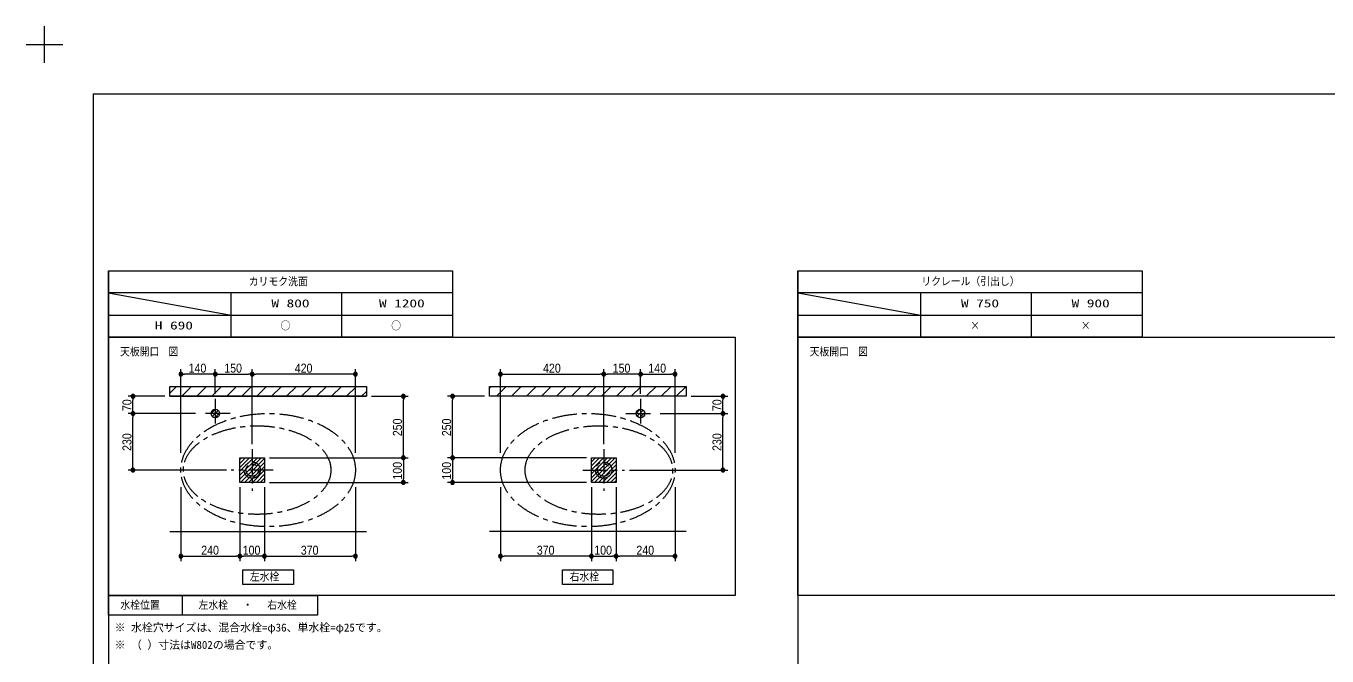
# Model space of a CAD drawing. Units: millimetres, scale not verified. Extents: x -6062 to 6062, y -3045 to 3045.
# Drawn here: x -6062 to -771, y 484 to 3045 of the extents above; entities that cross this region are included whole.
import ezdxf
from ezdxf.enums import TextEntityAlignment as Align

# ---------------------------------------------------------------- set-up
doc = ezdxf.new("R2010")
doc.units = ezdxf.units.MM
doc.header["$LTSCALE"] = 20
doc.linetypes.add('CHAIN1', pattern=[8, 5, -1, 1, -1])
for name, color, linetype, lineweight in [('0-0_1図面枠', 7, 'Continuous', 9), ('0-1_2寸法-1', 7, 'Continuous', 9), ('0-2_0', 7, 'Continuous', 9), ('0-7_3一般', 7, 'Continuous', 9)]:
    doc.layers.add(name, color=color, linetype=linetype, lineweight=lineweight)
doc.styles.add('ＭＳ ゴシック', font='')
doc.styles.add('ＭＳ Ｐゴシック', font='')
doc.styles.get('ＭＳ ゴシック').set_extended_font_data('MS Gothic')
doc.styles.get('ＭＳ Ｐゴシック').set_extended_font_data('MS PGothic')

# ---------------------------------------------------------------- blocks, each defined once
blk = doc.blocks.new('グループ')
at = {"layer": '0-0_1図面枠'}
for p, q in [((-84000, 57900), (-84000, 60900)), ((-85500, 59400), (-82500, 59400))]:
    blk.add_line(p, q, dxfattribs=at)
blk = doc.blocks.new('グループ-2')
at = {"layer": '0-0_1図面枠'}
blk.add_lwpolyline([(-80000, 55400), (80000, 55400), (80000, -55400), (-80000, -55400)], close=True, dxfattribs=at)
blk = doc.blocks.new('図面枠')
at = {"layer": '0-0_1図面枠'}
for name in ['グループ', 'グループ-2']:
    blk.add_blockref(name, (0, 0), dxfattribs=at)
blk = doc.blocks.new('_Dot')
at = {"layer": '0-2_0'}
for p, q in [((-10, 0), (-20, 0)), ((9.78, 2), (-9.78, 2)), ((7.99, 6), (-7.99, 6)), ((9.16, -3.98), (-9.16, -3.98)), ((6, -7.98), (-6, -7.98))]:
    blk.add_line(p, q, dxfattribs=at)
for points in [[(10, 0), (9.92, 1.25), (9.69, 2.49), (9.3, 3.68), (8.76, 4.82), (8.09, 5.88), (7.29, 6.85), (6.37, 7.71), (5.36, 8.44), (4.26, 9.05), (3.09, 9.51), (1.87, 9.82), (0.63, 9.98), (-0.63, 9.98), (-1.87, 9.82), (-3.09, 9.51), (-4.26, 9.05), (-5.36, 8.44), (-6.37, 7.71), (-7.29, 6.85), (-8.09, 5.88), (-8.76, 4.82), (-9.3, 3.68), (-9.69, 2.49), (-9.92, 1.25), (-10, 0), (0, 0)], [(-10, 0), (-9.92, -1.25), (-9.69, -2.49), (-9.3, -3.68), (-8.76, -4.82), (-8.09, -5.88), (-7.29, -6.85), (-6.37, -7.71), (-5.36, -8.44), (-4.26, -9.05), (-3.09, -9.51), (-1.87, -9.82), (-0.63, -9.98), (0.63, -9.98), (1.87, -9.82), (3.09, -9.51), (4.26, -9.05), (5.36, -8.44), (6.37, -7.71), (7.29, -6.85), (8.09, -5.88), (8.76, -4.82), (9.3, -3.68), (9.69, -2.49), (9.92, -1.25), (10, 0), (0, 0)]]:
    blk.add_lwpolyline(points, close=True, dxfattribs=at)
blk = doc.blocks.new('グループ-10')
at = {"layer": '0-0_1図面枠'}
for p, q in [((-78800, 41000), (-78800, -48600)), ((-22700, 41000), (-22700, -48600)), ((-50800, 39200), (-78800, 39200)), ((-78800, 39200), (-68800, 37400)), ((-68800, 35600), (-68800, 39200)), ((-59800, 35600), (-59800, 39200)), ((5300, 39200), (-22700, 39200)), ((-22700, 39200), (-12700, 37400)), ((-12700, 35600), (-12700, 39200)), ((-3700, 35600), (-3700, 39200)), ((-78800, 37400), (-50800, 37400)), ((-22700, 37400), (5300, 37400)), ((-72800, 14600), (-72800, 13000))]:
    blk.add_line(p, q, dxfattribs=at)
for points in [[(-78800, 41000), (-50800, 41000), (-50800, 35600), (-78800, 35600)], [(-22700, 41000), (5300, 41000), (5300, 35600), (-22700, 35600)], [(-78800, 35600), (-27800, 35600), (-27800, 14600), (-78800, 14600)], [(-22700, 35600), (27300, 35600), (27300, 14600), (-22700, 14600)], [(-78800, 14600), (-61800, 14600), (-61800, 13000), (-78800, 13000)]]:
    blk.add_lwpolyline(points, close=True, dxfattribs=at)

msp = doc.modelspace()

# ---------------------------------------------------------------- linework, layer by layer
at = {"layer": '0-0_1図面枠'}
for points in [[(-5180, 835), (-4975, 835), (-4975, 775), (-5180, 775)], [(-3880, 835), (-3675, 835), (-3675, 775), (-3880, 775)]]:
    msp.add_lwpolyline(points, close=True, dxfattribs=at)
at = {"layer": '0-1_2寸法-1'}
for p, q in [((-5432.5, 1310), (-5432.5, 1650)), ((-5292.5, 1550), (-5292.5, 1650)), ((-5292.5, 1550), (-5292.5, 1650)), ((-5142.5, 1345), (-5142.5, 1650)), ((-5142.5, 1345), (-5142.5, 1650)), ((-4722.5, 1310), (-4722.5, 1650)), ((-4132.5, 1310), (-4132.5, 1650)), ((-3712.5, 1345), (-3712.5, 1650)), ((-3712.5, 1345), (-3712.5, 1650)), ((-3562.5, 1550), (-3562.5, 1650)), ((-3562.5, 1550), (-3562.5, 1650)), ((-3422.5, 1310), (-3422.5, 1650)), ((-5307.51, 1630), (-5417.49, 1630)), ((-5277.49, 1630), (-5157.51, 1630)), ((-4737.51, 1630), (-5127.49, 1630)), ((-4117.49, 1630), (-3727.51, 1630)), ((-3577.51, 1630), (-3697.49, 1630)), ((-3547.49, 1630), (-3437.51, 1630)), ((-5497.5, 1540), (-5647.5, 1540)), ((-4657.5, 1540), (-4507.5, 1540)), ((-4197.5, 1540), (-4347.5, 1540)), ((-3357.5, 1540), (-3207.5, 1540)), ((-5627.5, 1485.01), (-5627.5, 1524.99)), ((-4527.5, 1305.01), (-4527.5, 1524.99)), ((-4327.5, 1305.01), (-4327.5, 1524.99)), ((-3227.5, 1485.01), (-3227.5, 1524.99)), ((-5372.5, 1470), (-5647.5, 1470)), ((-5372.5, 1470), (-5647.5, 1470)), ((-5627.5, 1255.01), (-5627.5, 1454.99)), ((-3482.5, 1470), (-3207.5, 1470)), ((-3482.5, 1470), (-3207.5, 1470)), ((-3227.5, 1255.01), (-3227.5, 1454.99)), ((-5072.5, 1290), (-4507.5, 1290)), ((-5072.5, 1290), (-4507.5, 1290)), ((-4527.5, 1274.99), (-4527.5, 1205.01)), ((-3782.5, 1290), (-4347.5, 1290)), ((-3782.5, 1290), (-4347.5, 1290)), ((-4327.5, 1274.99), (-4327.5, 1205.01)), ((-5247.5, 1240), (-5647.5, 1240)), ((-3607.5, 1240), (-3207.5, 1240)), ((-5432.5, 1170), (-5432.5, 870)), ((-5192.5, 1170), (-5192.5, 870)), ((-5192.5, 1170), (-5192.5, 870)), ((-5092.5, 1170), (-5092.5, 870)), ((-5092.5, 1170), (-5092.5, 870)), ((-5072.5, 1190), (-4507.5, 1190)), ((-4722.5, 1170), (-4722.5, 870)), ((-3782.5, 1190), (-4347.5, 1190)), ((-4132.5, 1170), (-4132.5, 870)), ((-3762.5, 1170), (-3762.5, 870)), ((-3762.5, 1170), (-3762.5, 870)), ((-3662.5, 1170), (-3662.5, 870)), ((-3662.5, 1170), (-3662.5, 870)), ((-3422.5, 1170), (-3422.5, 870)), ((-5417.49, 890), (-5207.51, 890)), ((-5107.51, 890), (-5177.49, 890)), ((-5077.49, 890), (-4737.51, 890)), ((-3777.51, 890), (-4117.49, 890)), ((-3747.49, 890), (-3677.51, 890)), ((-3437.51, 890), (-3647.49, 890))]:
    msp.add_line(p, q, dxfattribs=at)
at = {"layer": '0-7_3一般'}
for p, q in [((-5477.5, 1552.56), (-5450.06, 1580)), ((-5477.5, 1540), (-4677.5, 1540)), ((-5429.1, 1540), (-5389.1, 1580)), ((-5368.14, 1540), (-5328.14, 1580)), ((-5307.18, 1540), (-5267.18, 1580)), ((-5246.22, 1540), (-5206.22, 1580)), ((-5185.26, 1540), (-5145.26, 1580)), ((-5124.3, 1540), (-5084.3, 1580)), ((-5063.34, 1540), (-5023.34, 1580)), ((-5002.38, 1540), (-4962.38, 1580)), ((-4941.42, 1540), (-4901.42, 1580)), ((-4880.46, 1540), (-4840.46, 1580)), ((-4819.5, 1540), (-4779.5, 1580)), ((-4758.54, 1540), (-4718.54, 1580)), ((-4697.58, 1540), (-4677.5, 1560.08)), ((-4177.5, 1572.4), (-4169.9, 1580)), ((-3377.5, 1540), (-4177.5, 1540)), ((-4148.94, 1540), (-4108.94, 1580)), ((-4087.98, 1540), (-4047.98, 1580)), ((-4027.02, 1540), (-3987.02, 1580)), ((-3966.06, 1540), (-3926.06, 1580)), ((-3905.1, 1540), (-3865.1, 1580)), ((-3844.14, 1540), (-3804.14, 1580)), ((-3783.18, 1540), (-3743.18, 1580)), ((-3722.22, 1540), (-3682.22, 1580)), ((-3661.26, 1540), (-3621.26, 1580)), ((-3600.3, 1540), (-3560.3, 1580)), ((-3539.34, 1540), (-3499.34, 1580)), ((-3478.38, 1540), (-3438.38, 1580)), ((-3417.42, 1540), (-3377.5, 1579.92)), ((-5309.96, 1469.54), (-5292.04, 1487.46)), ((-5305.33, 1458.17), (-5280.67, 1482.83)), ((-3579.84, 1471.66), (-3564.16, 1487.34)), ((-3576.23, 1459.27), (-3551.77, 1483.73)), ((-5294.78, 1452.72), (-5275.22, 1472.28)), ((-3566.49, 1453.01), (-3545.51, 1473.99)), ((-5192.5, 1283), (-5185.5, 1290)), ((-5192.5, 1267), (-5169.5, 1290)), ((-5192.5, 1251), (-5153.5, 1290)), ((-5192.5, 1235), (-5137.5, 1290)), ((-5192.5, 1219), (-5121.5, 1290)), ((-5192.5, 1203), (-5105.5, 1290)), ((-5189.5, 1190), (-5092.5, 1287)), ((-5173.5, 1190), (-5092.5, 1271)), ((-3762.5, 1289), (-3761.5, 1290)), ((-3762.5, 1273), (-3745.5, 1290)), ((-3762.5, 1257), (-3729.5, 1290)), ((-3762.5, 1241), (-3713.5, 1290)), ((-3762.5, 1225), (-3697.5, 1290)), ((-3762.5, 1209), (-3681.5, 1290)), ((-3762.5, 1193), (-3665.5, 1290)), ((-3749.5, 1190), (-3662.5, 1277)), ((-5157.5, 1190), (-5092.5, 1255)), ((-5141.5, 1190), (-5092.5, 1239)), ((-5125.5, 1190), (-5092.5, 1223)), ((-3733.5, 1190), (-3662.5, 1261)), ((-3717.5, 1190), (-3662.5, 1245)), ((-3701.5, 1190), (-3662.5, 1229)), ((-5109.5, 1190), (-5092.5, 1207)), ((-5093.5, 1190), (-5092.5, 1191)), ((-3685.5, 1190), (-3662.5, 1213)), ((-3669.5, 1190), (-3662.5, 1197)), ((-5477.5, 990), (-4677.5, 990)), ((-3377.5, 990), (-4177.5, 990))]:
    msp.add_line(p, q, dxfattribs=at)
at = {"layer": '0-7_3一般', "linetype": 'CHAIN1'}
for p, q in [((-5292.5, 1530), (-5292.5, 1410)), ((-3562.5, 1530), (-3562.5, 1410)), ((-5232.5, 1470), (-5352.5, 1470)), ((-3622.5, 1470), (-3502.5, 1470)), ((-5142.5, 1325), (-5142.5, 1155)), ((-3712.5, 1325), (-3712.5, 1155)), ((-5057.5, 1240), (-5227.5, 1240)), ((-3797.5, 1240), (-3627.5, 1240))]:
    msp.add_line(p, q, dxfattribs=at)
at = {"layer": '0-7_3一般'}
for points in [[(-5477.5, 1580), (-4677.5, 1580), (-4677.5, 1540), (-5477.5, 1540)], [(-3377.5, 1540), (-4177.5, 1540), (-4177.5, 1580), (-3377.5, 1580)], [(-5192.5, 1290), (-5092.5, 1290), (-5092.5, 1190), (-5192.5, 1190)], [(-5192.5, 1290), (-5092.5, 1290), (-5092.5, 1190), (-5192.5, 1190)], [(-3662.5, 1190), (-3762.5, 1190), (-3762.5, 1290), (-3662.5, 1290)], [(-3662.5, 1190), (-3762.5, 1190), (-3762.5, 1290), (-3662.5, 1290)]]:
    msp.add_lwpolyline(points, close=True, dxfattribs=at)
for centre in [(-5292.5, 1470), (-5292.5, 1470), (-3562.5, 1470), (-3562.5, 1470)]:
    msp.add_circle(centre, 17.5, dxfattribs=at)
at = {"layer": '0-7_3一般', "linetype": 'CHAIN1'}
for centre, radius in [((-5142.5, 1240), 33), ((-3712.5, 1240), 33), ((-5142.5, 1240), 25), ((-3712.5, 1240), 25)]:
    msp.add_circle(centre, radius, dxfattribs=at)
for centre, major_axis, ratio in [((-5077.5, 1240), (355, 0), 0.647887), ((-3777.5, 1240), (-355, 0), 0.647887), ((-5122.5, 1240), (300, 0), 0.6), ((-3732.5, 1240), (-300, 0), 0.6)]:
    msp.add_ellipse(centre, major_axis=major_axis, ratio=ratio, dxfattribs=at)

# ---------------------------------------------------------------- block references
at = {"layer": '0-0_1図面枠', "xscale": 0.05, "yscale": 0.05}
for name in ['図面枠', 'グループ-10']:
    msp.add_blockref(name, (-1787.5, 0), dxfattribs=at)
at = {"layer": '0-1_2寸法-1', "xscale": 0.7503418, "yscale": 0.7503418}
for p, rotation in [((-5432.5, 1630), 180), ((-5292.5, 1630), 180), ((-5142.5, 1630), 180), ((-4132.5, 1630), 180), ((-3712.5, 1630), 180), ((-3562.5, 1630), 180), ((-5627.5, 1540), 90), ((-4527.5, 1540), 90), ((-4327.5, 1540), 90), ((-3227.5, 1540), 90), ((-5627.5, 1470), 270), ((-3227.5, 1470), 270), ((-5627.5, 1470), 90), ((-3227.5, 1470), 90), ((-4527.5, 1290), 270), ((-4527.5, 1290), 90), ((-4327.5, 1290), 270), ((-4327.5, 1290), 90), ((-5627.5, 1240), 270), ((-3227.5, 1240), 270), ((-4527.5, 1190), 270), ((-4327.5, 1190), 270), ((-5432.5, 890), 180), ((-5192.5, 890), 180), ((-5092.5, 890), 180), ((-4132.5, 890), 180), ((-3762.5, 890), 180), ((-3662.5, 890), 180)]:
    msp.add_blockref('_Dot', p, dxfattribs=dict(at, rotation=rotation))
for p in [(-5292.5, 1630), (-5142.5, 1630), (-4722.5, 1630), (-3712.5, 1630), (-3562.5, 1630), (-3422.5, 1630), (-5192.5, 890), (-5092.5, 890), (-4722.5, 890), (-3762.5, 890), (-3662.5, 890), (-3422.5, 890)]:
    msp.add_blockref('_Dot', p, dxfattribs=at)

# ---------------------------------------------------------------- texts
at = {"layer": '0-0_1図面枠', "style": 'ＭＳ ゴシック'}
for s, width, p in [('カリモク洗面', 0.9, (-5156.39, 1980.86)), ('リクレール（引出し）', 0.9, (-2420.67, 1981.44)), ('W 800', 1.4, (-5064.45, 1891.74)), ('W 1200', 1.4, (-4626.75, 1891.74)), ('W 750', 1.4, (-2259.45, 1891.74)), ('W 900', 1.4, (-1809.45, 1891.74)), ('H 690', 1.4, (-5538.49, 1801.74)), ('○', 0.9, (-5027.09, 1801.25)), ('○', 0.9, (-4577.09, 1801.25)), ('×', 0.9, (-2221.99, 1801.83)), ('×', 0.9, (-1771.99, 1801.83)), ('天板開口', 0.9, (-5680, 1695.64)), ('図', 0.9, (-5483.27, 1695.64)), ('天板開口', 0.9, (-2875, 1695.64)), ('図', 0.9, (-2678.27, 1695.64)), ('左水栓', 0.9, (-5151.95, 780.88)), ('右水栓', 0.9, (-3851.09, 780.88)), ('水栓位置', 0.9, (-5678.58, 665.88)), ('左水栓\u3000 ・\u3000 右水栓', 0.9, (-5360.68, 665.88))]:
    msp.add_text(s, height=32.55, dxfattribs=dict(at, width=width)).set_placement(p, align=Align.BOTTOM_LEFT)
for s, p in [('※ 水栓穴サイズは、混合水栓=φ36、単水栓=φ25です。', (-5702.1, 573.88)), ('※ （ ）寸法はW802の場合です。', (-5702.1, 503.34))]:
    msp.add_text(s, height=32.55, dxfattribs=at).set_placement(p, align=Align.BOTTOM_LEFT)
at = {"layer": '0-1_2寸法-1', "style": 'ＭＳ Ｐゴシック', "width": 0.9}
for s, p in [('140', (-5401.11, 1625.04)), ('150', (-5256.11, 1625.04)), ('420', (-4969.39, 1625.04)), ('420', (-3959.39, 1625.04)), ('150', (-3676.11, 1625.04)), ('140', (-3531.11, 1625.04)), ('240', (-5349.78, 885.04)), ('100', (-5181.11, 885.04)), ('370', (-4944.78, 885.04)), ('370', (-3984.78, 885.04)), ('100', (-3751.11, 885.04)), ('240', (-3579.78, 885.04))]:
    msp.add_text(s, height=36.66, dxfattribs=at).set_placement(p, align=Align.BOTTOM_LEFT)
for s, p in [('70', (-5622.54, 1479.63)), ('70', (-3222.54, 1479.63)), ('250', (-4522.54, 1377.72)), ('250', (-4322.54, 1377.72)), ('230', (-5622.54, 1317.72)), ('230', (-3222.54, 1317.72)), ('100', (-4522.54, 1201.39)), ('100', (-4322.54, 1201.39))]:
    msp.add_text(s, height=36.66, rotation=90, dxfattribs=at).set_placement(p, align=Align.BOTTOM_LEFT)

doc.saveas('drawing.dxf')
